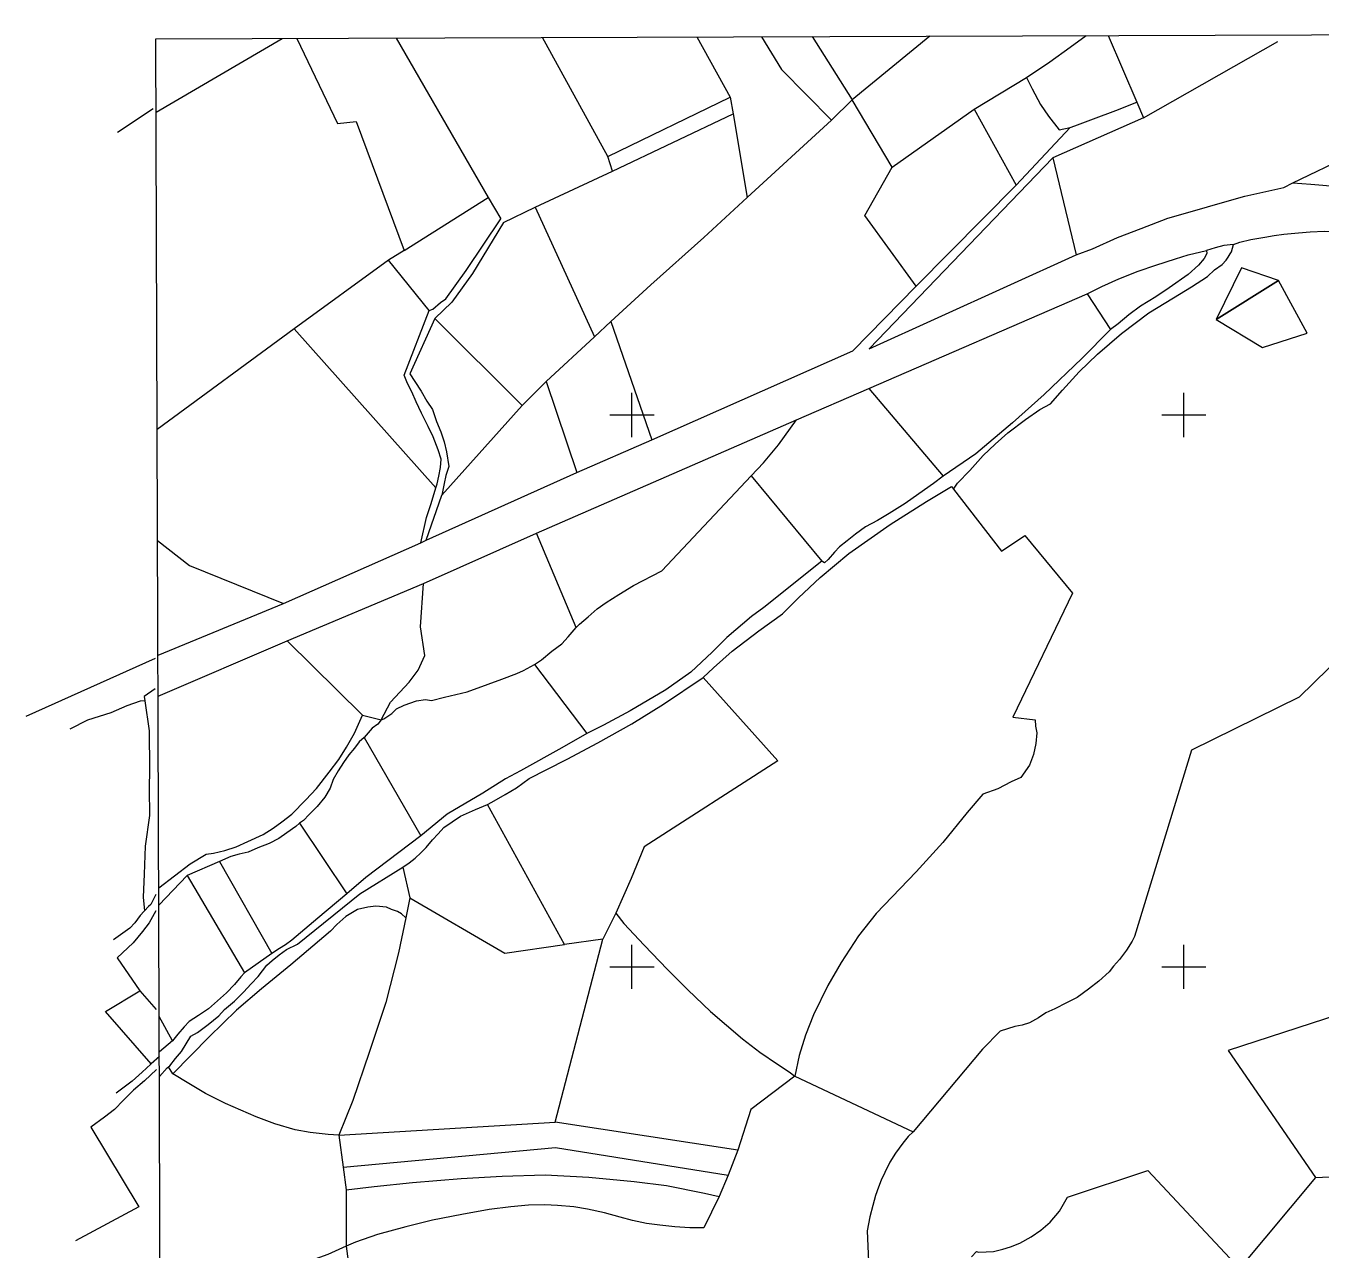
# Model space of a CAD drawing. Header units: millimetres. Extents: x 605783 to 631525, y 1302882 to 1327028.
# Drawn here: x 621466 to 622640, y 1325907 to 1327016 of the extents above; entities that cross this region are included whole.
import ezdxf

# ---------------------------------------------------------------- set-up
doc = ezdxf.new("R2010")
doc.units = ezdxf.units.MM
for name, color, linetype in [('2', 7, 'Continuous'), ('4', 7, 'Continuous'), ('42', 7, 'Continuous'), ('43', 7, 'Continuous')]:
    doc.layers.add(name, color=color, linetype=linetype)

# ---------------------------------------------------------------- blocks, each defined once
blk = doc.blocks.new('COORD')
at = {"layer": '42', "color": 2, "linetype": 'Continuous'}
for p, q in [((0, -2), (0, 2)), ((-2, 0), (2, 0))]:
    blk.add_line(p, q, dxfattribs=at)
blk = doc.blocks.new('COORD$')
at = {"layer": '42', "color": 2, "linetype": 'Continuous'}
blk.add_blockref('COORD', (0, 0), dxfattribs=at)

msp = doc.modelspace()

# ---------------------------------------------------------------- linework, layer by layer
at = {"layer": '2', "color": 1, "linetype": 'Continuous'}
for p, q in [((621584.19927, 1326937.7551), (621698.22227, 1327004.5531)), ((621801.72227, 1327004.9111), (621884.92327, 1326860.4931)), ((621993.36427, 1326897.6691), (621934.16827, 1327005.3681)), ((622073.97927, 1327005.8511), (622104.27127, 1326951.2211)), ((622178.61827, 1327006.2121), (622214.74227, 1326948.8751)), ((622285.16227, 1327006.5801), (622214.74227, 1326948.8751)), ((622446.56527, 1327007.1371), (622472.52027, 1326946.9171)), ((622478.69627, 1326932.5291), (622600.32127, 1327001.9071)), ((622325.32127, 1326940.5581), (622372.65327, 1326969.1541)), ((621549.22156, 1326919.4704), (621581.45956, 1326941.0944)), ((621993.36427, 1326897.6691), (622104.27127, 1326951.2211)), ((622104.27127, 1326951.2211), (622106.88927, 1326936.2161)), ((622214.74227, 1326948.8751), (622196.01527, 1326930.5501)), ((622250.86227, 1326887.9621), (622214.74227, 1326948.8751)), ((622250.86227, 1326887.9621), (622325.32127, 1326940.5581)), ((622325.32127, 1326940.5581), (622363.44727, 1326871.6311)), ((622472.52027, 1326946.9171), (622478.69627, 1326932.5291)), ((621997.51127, 1326884.3081), (622106.88927, 1326936.2161)), ((622106.88927, 1326936.2161), (622119.59527, 1326860.4321)), ((622196.01527, 1326930.5501), (622119.59527, 1326860.4321)), ((622478.69627, 1326932.5291), (622396.41727, 1326896.3621)), ((622363.44727, 1326871.6311), (622412.25327, 1326923.9771)), ((622613.87327, 1326873.7751), (622693.87327, 1326912.2411)), ((621997.51127, 1326884.3081), (621993.36427, 1326897.6691)), ((622396.41727, 1326896.3621), (622417.59227, 1326808.3381)), ((621927.56227, 1326851.7621), (621997.51127, 1326884.3081)), ((622272.60827, 1326780.1161), (622363.44727, 1326871.6311)), ((622229.89227, 1326687.3381), (622427.76327, 1326773.0941)), ((622427.76327, 1326773.0941), (622448.83427, 1326740.7371)), ((621709.16627, 1326741.3371), (621585.17527, 1326650.1241)), ((621996.05227, 1326747.9951), (621981.40327, 1326734.0961)), ((621996.05227, 1326747.9951), (622033.29127, 1326640.7051)), ((621937.58827, 1326693.7931), (621965.25827, 1326611.3251)), ((622164.40227, 1326659.0891), (622229.89227, 1326687.3381)), ((622229.89227, 1326687.3381), (622297.06527, 1326607.7751)), ((621928.63427, 1326556.3761), (622164.40227, 1326659.0891)), ((621965.25827, 1326611.3251), (622033.29127, 1326640.7051)), ((621828.67427, 1326550.0281), (621965.25827, 1326611.3251)), ((622123.21927, 1326608.1011), (622187.26827, 1326530.8231)), ((621826.26027, 1326510.7841), (621928.63427, 1326556.3761)), ((621964.67427, 1326470.9431), (621928.63427, 1326556.3761)), ((621699.46827, 1326492.6321), (621823.96727, 1326547.3851)), ((621702.91427, 1326458.8201), (621826.26027, 1326510.7841)), ((621585.86927, 1326445.8301), (621699.46827, 1326492.6321)), ((621585.99527, 1326408.4751), (621702.91427, 1326458.8201)), ((621771.26727, 1326391.2621), (621702.91427, 1326458.8201)), ((621583.15256, 1326442.7184), (621466.18556, 1326390.0064)), ((621926.97627, 1326437.2161), (621974.29027, 1326374.7921)), ((621583.24556, 1326415.2464), (621573.21856, 1326408.3304)), ((621771.26727, 1326391.2621), (621788.14327, 1326387.1101)), ((621772.59927, 1326371.1821), (621823.94527, 1326281.9961)), ((621954.21627, 1326183.6201), (621884.48727, 1326310.5251)), ((621714.18727, 1326293.6031), (621756.80727, 1326229.5401)), ((621641.43727, 1326258.9121), (621612.18827, 1326246.1031)), ((621641.43727, 1326258.9121), (621689.04327, 1326175.4281)), ((621807.59627, 1326253.5701), (621814.03227, 1326225.7561)), ((621612.18827, 1326246.1031), (621586.63727, 1326219.3001)), ((621612.18827, 1326246.1031), (621664.12427, 1326157.8871)), ((621583.87956, 1326228.7304), (621579.26256, 1326219.9094)), ((621814.03227, 1326225.7561), (621810.54527, 1326207.7341)), ((622000.78627, 1326212.0931), (621988.77327, 1326188.5251)), ((621945.56627, 1326022.6981), (621988.77327, 1326188.5251)), ((621988.77327, 1326188.5251), (621954.21627, 1326183.6201)), ((621548.86756, 1326171.4384), (621569.52356, 1326141.5094)), ((621689.04327, 1326175.4281), (621664.12427, 1326157.8871)), ((621538.32056, 1326122.8314), (621569.52356, 1326141.5094)), ((621569.52356, 1326141.5094), (621584.23256, 1326124.8004)), ((621579.65556, 1326075.4584), (621538.32056, 1326122.8314)), ((621598.94227, 1326096.4191), (621586.98027, 1326118.2991)), ((621598.94227, 1326096.4191), (621587.08927, 1326086.1911)), ((621587.16356, 1326082.2244), (621579.65556, 1326075.4584)), ((621587.16427, 1326064.0791), (621594.12927, 1326071.7391)), ((621599.41327, 1326066.2731), (621595.39427, 1326072.6991)), ((622162.85027, 1326064.3971), (622269.98927, 1326013.6641)), ((621524.99856, 1326018.1224), (621568.57856, 1325945.8224)), ((621749.71327, 1326010.8721), (621945.56627, 1326022.6981)), ((622111.20127, 1325997.0741), (621945.56627, 1326022.6981)), ((621749.71327, 1326010.8721), (621753.55527, 1325981.7591)), ((622111.20127, 1325997.0741), (622102.36527, 1325974.5051)), ((621753.55527, 1325981.7591), (621756.28227, 1325961.2901)), ((622102.36527, 1325974.5051), (622094.17627, 1325955.3631)), ((622634.43627, 1325972.5371), (622565.72227, 1325890.0561)), ((622634.43627, 1325972.5371), (622711.40327, 1325976.3341)), ((621756.28227, 1325961.2901), (621756.36927, 1325910.0901)), ((621568.57856, 1325945.8224), (621511.13556, 1325915.1854)), ((621756.36927, 1325910.0901), (621761.57327, 1325870.0441))]:
    msp.add_line(p, q, dxfattribs=at)
for points in [[(621711.68127, 1327004.6001), (621748.50227, 1326927.3841), (621765.27027, 1326929.2031), (621808.82827, 1326812.4791)], [(622132.52327, 1327006.0531), (622150.83027, 1326976.3911), (622196.01527, 1326930.5501)], [(622372.65327, 1326969.1541), (622393.77927, 1326983.2751), (622412.36327, 1326996.6461), (622426.62727, 1327007.0691)], [(622372.65327, 1326969.1541), (622377.82627, 1326958.8371), (622385.52727, 1326944.6951), (622392.60327, 1326933.9871), (622402.34127, 1326921.6141), (622412.25327, 1326923.9771)], [(622412.25327, 1326923.9771), (622416.44927, 1326925.4801), (622433.48627, 1326931.7451), (622453.70127, 1326939.1371), (622472.52027, 1326946.9171)], [(622396.41727, 1326896.3621), (622230.13627, 1326723.2901), (622417.59227, 1326808.3381)], [(622272.60827, 1326780.1161), (622226.21127, 1326844.0041), (622250.86227, 1326887.9621)], [(622417.59227, 1326808.3381), (622432.59427, 1326813.8511), (622455.10527, 1326824.1531), (622476.59227, 1326832.4281), (622500.62327, 1326841.5791), (622523.24827, 1326848.0691), (622550.32227, 1326855.9341), (622570.53127, 1326861.5471), (622605.98627, 1326869.3691), (622613.87327, 1326873.7751)], [(622613.87327, 1326873.7751), (622630.37827, 1326872.5471), (622655.26027, 1326870.3871), (622677.09127, 1326866.9721), (622703.11227, 1326863.6621), (622725.95627, 1326859.3521)], [(622119.59527, 1326860.4321), (622080.49227, 1326824.0431), (622032.22427, 1326781.2231), (621996.05227, 1326747.9951), (621996.05227, 1326747.9951)], [(622560.15427, 1326817.9521), (622566.07827, 1326820.0261), (622575.99027, 1326822.2621), (622588.57027, 1326824.6121), (622596.95527, 1326825.9661), (622605.72227, 1326827.1921), (622619.06027, 1326828.5211), (622629.72927, 1326829.2281), (622642.55727, 1326829.9251), (622654.49227, 1326829.4821), (622667.69627, 1326828.5251), (622685.21327, 1326826.4021), (622728.75027, 1326820.3351)], [(622306.52827, 1326596.1331), (622310.05327, 1326601.4891), (622321.29027, 1326613.1121), (622333.53227, 1326626.7751), (622344.26927, 1326636.9981), (622355.76727, 1326647.2241), (622371.70027, 1326659.3811), (622384.85727, 1326668.3461), (622394.47927, 1326673.6061), (622405.45827, 1326685.8641), (622420.47727, 1326702.4641), (622436.89627, 1326718.4351), (622458.88727, 1326737.2321), (622483.67127, 1326756.0431), (622505.81927, 1326769.6301), (622522.27227, 1326779.5011), (622536.69727, 1326788.8541), (622543.14027, 1326794.7341), (622549.84227, 1326799.8521), (622553.50327, 1326803.6841), (622555.52027, 1326806.4901), (622557.28227, 1326809.2951), (622558.41327, 1326811.3341), (622560.15427, 1326817.9521)], [(622427.76327, 1326773.0941), (622440.99227, 1326779.7601), (622456.50727, 1326786.7951), (622473.92727, 1326793.8201), (622489.81827, 1326799.2011), (622507.61527, 1326804.8271), (622519.18327, 1326808.5791), (622535.92927, 1326812.4881)], [(622535.92927, 1326812.4881), (622536.07227, 1326809.5651), (622533.55727, 1326805.2311), (622528.63927, 1326798.9791), (622519.03527, 1326790.5411), (622502.08627, 1326778.5061), (622489.81327, 1326770.4351), (622475.89227, 1326761.8481), (622465.52227, 1326754.1691), (622455.66327, 1326745.8561), (622448.83427, 1326740.7371)], [(622560.15427, 1326817.9521), (622551.52427, 1326816.8901), (622543.53527, 1326814.8151), (622535.92927, 1326812.4881)], [(622033.29127, 1326640.7051), (622215.27327, 1326721.4611), (622272.60827, 1326780.1161)], [(622448.83427, 1326740.7371), (622422.94827, 1326714.5501), (622388.59027, 1326681.9631), (622359.90727, 1326656.2691), (622326.92027, 1326628.2651), (622297.06527, 1326607.7751)], [(622736.46227, 1326692.7421), (622672.46427, 1326459.3071), (622619.72327, 1326407.6161), (622522.16827, 1326359.7121), (622470.44327, 1326190.7531), (622468.39727, 1326186.4441), (622463.29227, 1326178.4661), (622457.04227, 1326170.1131), (622451.56127, 1326163.7891), (622447.60827, 1326158.7281), (622438.31127, 1326150.3901), (622429.01727, 1326143.1971), (622418.70627, 1326135.5001), (622409.04027, 1326130.7221), (622398.35527, 1326125.3141), (622390.21627, 1326121.6711), (622383.47227, 1326117.2591), (622375.45627, 1326112.4721), (622368.84627, 1326110.6011), (622362.11227, 1326109.2381), (622348.89227, 1326105.1131), (622332.71127, 1326088.6801), (622269.98927, 1326013.6641)], [(622123.21927, 1326608.1011), (622134.30627, 1326620.1131), (622147.94727, 1326636.4321), (622164.40227, 1326659.0891)], [(621964.67427, 1326470.9431), (621967.60427, 1326473.8501), (621975.62627, 1326480.5421), (621983.64927, 1326487.6161), (621991.79627, 1326493.5451), (622003.24827, 1326500.7281), (622016.73527, 1326508.7901), (622042.30327, 1326522.1251), (622123.21927, 1326608.1011)], [(622297.06527, 1326607.7751), (622288.33927, 1326601.2481), (622275.18527, 1326591.7751), (622262.91627, 1326583.0691), (622248.36227, 1326574.0971), (622237.85727, 1326567.8151), (622226.71427, 1326562.0381), (622217.73427, 1326555.5091), (622210.27727, 1326549.2431), (622203.32227, 1326543.9961), (622198.77827, 1326539.0161), (622192.97327, 1326532.5051), (622189.81627, 1326529.4381), (622187.26827, 1326530.8231)], [(622079.91727, 1326425.5431), (622089.13927, 1326434.1061), (622106.19727, 1326449.3191), (622130.34927, 1326467.8721), (622151.72527, 1326483.1071), (622165.99327, 1326497.6691), (622185.82627, 1326516.2001), (622211.86527, 1326537.8141), (622249.30727, 1326564.1891), (622282.08127, 1326584.9491), (622304.86427, 1326598.4121), (622306.52827, 1326596.1331)], [(622306.52827, 1326596.1331), (622350.17827, 1326539.8561), (622371.17727, 1326554.2311), (622414.43727, 1326501.9211), (622360.22927, 1326389.6371), (622380.41227, 1326386.9921), (622380.90227, 1326381.4001), (622382.02527, 1326375.4231), (622381.23127, 1326365.6441), (622379.16727, 1326355.7451), (622375.32627, 1326345.9831), (622367.67127, 1326334.9691), (622358.89527, 1326330.8211), (622346.81227, 1326324.6581), (622333.20827, 1326319.7731), (622319.05827, 1326303.0761), (622296.87427, 1326275.8751), (622272.78727, 1326249.3191), (622236.47327, 1326211.6461), (622220.40627, 1326191.2741), (622204.83627, 1326167.3421), (622192.57727, 1326146.3161), (622179.79227, 1326119.7021), (622172.36727, 1326101.4451), (622166.72027, 1326082.9261), (622162.85027, 1326064.3971)], [(621585.51727, 1326549.5011), (621614.49827, 1326526.8621), (621699.46827, 1326492.6321)], [(622187.26827, 1326530.8231), (622134.67427, 1326488.9911), (622123.67227, 1326480.8001), (622101.17527, 1326461.7461), (622088.04127, 1326448.5881), (622068.58727, 1326430.3131), (622045.81827, 1326414.4351), (622013.54227, 1326395.3311), (621989.61427, 1326382.2431), (621974.29027, 1326374.7921)], [(621788.14327, 1326387.1101), (621796.57727, 1326403.2011), (621813.39827, 1326421.4101), (621821.68727, 1326432.1661), (621827.57227, 1326445.3491), (621823.59227, 1326471.2861), (621826.26027, 1326510.7841)], [(621926.97627, 1326437.2161), (621933.21227, 1326441.3761), (621942.76227, 1326449.2041), (621951.80027, 1326456.1451), (621957.53527, 1326462.3411), (621964.67427, 1326470.9431)], [(621788.14327, 1326387.1101), (621790.55927, 1326387.9871), (621797.68627, 1326392.7781), (621801.89027, 1326396.9491), (621808.75927, 1326400.4711), (621820.20027, 1326404.2241), (621828.07727, 1326405.4541), (621833.53527, 1326404.7901), (621845.35427, 1326407.6521), (621865.94227, 1326412.6281), (621885.01327, 1326419.5181), (621897.21827, 1326424.0291), (621910.95027, 1326429.1671), (621917.05427, 1326431.9311), (621926.97627, 1326437.2161)], [(621884.48727, 1326310.5251), (621888.28527, 1326312.5791), (621900.43827, 1326319.3781), (621910.68927, 1326325.6591), (621922.19927, 1326333.9791), (621938.02727, 1326342.1961), (621956.64327, 1326351.4431), (621984.37027, 1326366.3301), (622015.00527, 1326383.6471), (622043.73427, 1326401.2081), (622079.91727, 1326425.5431)], [(622079.91727, 1326425.5431), (622147.39727, 1326349.9471), (622026.25227, 1326272.1821), (622014.60227, 1326243.4031), (622000.78627, 1326212.0931)], [(621574.05756, 1326404.2704), (621569.73356, 1326404.1884), (621557.60056, 1326399.8834), (621543.21556, 1326393.4974), (621521.96856, 1326386.7274), (621506.08656, 1326378.7844)], [(621573.21856, 1326408.3304), (621574.05756, 1326404.2704), (621577.87056, 1326377.0804), (621578.25956, 1326342.4384), (621577.82756, 1326324.5954), (621578.27656, 1326300.4004), (621574.21456, 1326272.5534), (621573.41056, 1326247.3154), (621572.52656, 1326226.4064), (621573.52156, 1326213.9414)], [(621586.58427, 1326235.0531), (621614.88927, 1326256.5071), (621629.39427, 1326265.4531), (621636.00127, 1326266.4351), (621646.54927, 1326268.7951), (621656.71927, 1326272.1731), (621667.14727, 1326276.9471), (621681.00927, 1326283.2291), (621690.29827, 1326288.8981), (621698.19027, 1326294.8291), (621706.97427, 1326301.5171), (621719.71527, 1326314.5371), (621729.52727, 1326324.9051), (621741.00427, 1326339.7101), (621749.54927, 1326351.2271), (621756.69727, 1326362.3711), (621763.97627, 1326374.9111), (621771.26727, 1326391.2621)], [(621788.14327, 1326387.1101), (621784.95627, 1326383.3151), (621779.99127, 1326379.5291), (621772.59927, 1326371.1821)], [(621772.59927, 1326371.1821), (621768.01427, 1326367.1401), (621763.93327, 1326361.5711), (621758.83327, 1326355.4991), (621753.85827, 1326348.4101), (621749.13527, 1326340.8121), (621744.53727, 1326332.9581), (621741.71827, 1326325.0961), (621736.86627, 1326316.9901), (621729.98227, 1326308.6401), (621722.72027, 1326301.4361), (621717.75027, 1326295.8721), (621714.18727, 1326293.6031)], [(621974.29027, 1326374.7921), (621951.75927, 1326361.7111), (621914.28527, 1326341.0551), (621900.61127, 1326333.7391), (621880.23927, 1326320.6701), (621847.96227, 1326301.6931), (621823.94527, 1326281.9961)], [(621807.59627, 1326253.5701), (621813.54127, 1326257.6681), (621818.85327, 1326261.6361), (621823.90527, 1326266.4911), (621828.70227, 1326271.6001), (621834.50627, 1326278.3661), (621839.80827, 1326283.8581), (621844.85627, 1326289.6031), (621860.03827, 1326299.7221), (621873.46527, 1326305.7661), (621884.48727, 1326310.5251)], [(621714.18727, 1326293.6031), (621710.62127, 1326290.4451), (621702.60227, 1326284.7691), (621695.22027, 1326279.7251), (621686.44327, 1326275.0701), (621676.39827, 1326271.0561), (621667.49627, 1326267.1631), (621659.36327, 1326265.2991), (621651.73727, 1326263.3061), (621641.43727, 1326258.9121)], [(621823.94527, 1326281.9961), (621774.12227, 1326244.2451), (621756.80727, 1326229.5401)], [(621594.12927, 1326071.7391), (621596.65827, 1326073.6591), (621601.70127, 1326080.1661), (621607.12527, 1326086.5491), (621615.55627, 1326100.4451), (621621.75927, 1326103.9091), (621631.24227, 1326111.2021), (621640.85027, 1326118.8781), (621646.15227, 1326124.6241), (621655.25227, 1326132.2971), (621663.46227, 1326140.2191), (621670.40327, 1326147.8811), (621676.71527, 1326154.6491), (621684.40527, 1326164.7291), (621689.20627, 1326169.0751), (621695.65527, 1326174.0651), (621702.23127, 1326178.9291), (621712.10927, 1326183.8101), (621768.61827, 1326229.3471), (621807.59627, 1326253.5701)], [(621756.80727, 1326229.5401), (621730.64527, 1326207.2901), (621707.13627, 1326187.3421), (621701.44527, 1326183.1181), (621696.00327, 1326179.7861), (621689.04327, 1326175.4281)], [(621814.03227, 1326225.7561), (621900.09427, 1326175.7671), (621954.21627, 1326183.6201)], [(621579.26256, 1326219.9094), (621577.26156, 1326218.0884), (621569.78256, 1326209.7944), (621564.81856, 1326203.0764), (621560.32456, 1326198.4064), (621545.50756, 1326187.9354)], [(621583.92856, 1326214.2084), (621577.78956, 1326203.3214), (621571.83256, 1326195.3104), (621563.37356, 1326184.9604), (621548.86756, 1326171.4384)], [(621810.54527, 1326207.7341), (621806.49327, 1326211.4391), (621802.94427, 1326213.4901), (621797.49027, 1326215.2971), (621792.79827, 1326217.3531), (621783.15027, 1326218.4191), (621776.03627, 1326217.4391), (621766.63127, 1326215.2011), (621756.07127, 1326209.0301), (621747.92127, 1326201.8301), (621742.05927, 1326195.5081), (621706.27627, 1326165.0741), (621679.53927, 1326143.3591), (621656.99927, 1326124.1641), (621632.28527, 1326099.7711), (621599.41327, 1326066.2731)], [(621810.54527, 1326207.7341), (621803.71227, 1326176.1351), (621792.26327, 1326131.0921), (621777.25827, 1326085.6871), (621762.25927, 1326042.1871), (621749.71327, 1326010.8721)], [(622000.78627, 1326212.0931), (622007.99327, 1326202.5281), (622026.21527, 1326182.8691), (622047.35127, 1326161.0361), (622065.83127, 1326142.5201), (622086.46627, 1326122.7221), (622115.33927, 1326098.0541), (622131.17327, 1326086.0301), (622147.13827, 1326075.0221), (622157.78227, 1326068.1071), (622162.85027, 1326064.3971)], [(621664.12427, 1326157.8871), (621660.97027, 1326154.1851), (621655.04027, 1326147.4191), (621647.84527, 1326139.6291), (621639.75827, 1326132.4701), (621631.67127, 1326125.3111), (621622.43427, 1326119.2901), (621614.21027, 1326113.7821), (621609.66627, 1326108.9291), (621603.86227, 1326102.2901), (621598.94227, 1326096.4191)], [(622655.74227, 1326120.0541), (622555.44327, 1326087.5371), (622634.43627, 1325972.5371)], [(621579.65556, 1326075.4584), (621579.40656, 1326075.1984), (621571.39956, 1326067.9144), (621562.39456, 1326059.5914), (621548.09056, 1326048.8754)], [(621584.41756, 1326070.3064), (621573.58156, 1326060.0574), (621563.56356, 1326051.4604), (621554.56756, 1326042.6284), (621546.32956, 1326034.0654), (621537.30056, 1326027.0164), (621524.99856, 1326018.1224)], [(621749.71327, 1326010.8721), (621740.06327, 1326011.3021), (621723.81527, 1326013.2911), (621710.23627, 1326015.7751), (621691.83927, 1326020.9511), (621674.71727, 1326027.3911), (621646.94627, 1326039.3491), (621628.94327, 1326048.4621), (621613.86227, 1326057.6861), (621599.41327, 1326066.2731)], [(622162.85027, 1326064.3971), (622122.87727, 1326034.1111), (622111.20127, 1325997.0741)], [(622269.98927, 1326013.6641), (622265.53127, 1326009.4951), (622260.55927, 1326003.4221), (622254.05427, 1325994.5621), (622248.94727, 1325986.3301), (622244.47227, 1325976.8251), (622240.89427, 1325969.9831), (622238.71527, 1325963.7691), (622236.02327, 1325956.1601), (622233.45427, 1325947.0261), (622230.88127, 1325936.7481), (622228.42727, 1325924.1831), (622231.50327, 1325854.5471)], [(621753.55527, 1325981.7591), (621946.12527, 1325999.5731), (622102.36527, 1325974.5051)], [(622322.95627, 1325900.5761), (622327.54427, 1325905.5071), (622329.31927, 1325904.7361), (622336.30427, 1325904.9541), (622342.78227, 1325905.4291), (622351.29727, 1325907.5451), (622358.16127, 1325909.5431), (622366.55327, 1325913.0571), (622376.85727, 1325918.5941), (622385.76727, 1325924.7731), (622394.17227, 1325932.0991), (622402.58427, 1325941.8381), (622409.86427, 1325954.6321), (622482.57927, 1325978.7791), (622565.72227, 1325890.0561)], [(621756.28227, 1325961.2901), (621781.81627, 1325964.3351), (621816.49627, 1325967.9691), (621860.44527, 1325971.5541), (621897.78627, 1325973.6501), (621936.64827, 1325974.7211), (621976.13527, 1325972.8661), (622017.13927, 1325968.8451), (622046.58827, 1325965.1361), (622080.85127, 1325958.1001), (622094.17627, 1325955.3631)], [(622094.17627, 1325955.3631), (622080.36927, 1325926.8491), (622067.67027, 1325926.9141), (622054.08627, 1325927.8731), (622040.50327, 1325929.3411), (622028.31727, 1325930.8011), (622015.88027, 1325933.4051), (622004.71527, 1325936.3851), (621990.50627, 1325940.3961), (621975.02427, 1325943.7791), (621962.45927, 1325945.8761), (621947.86027, 1325947.0941), (621936.30527, 1325947.5351), (621921.44727, 1325947.2301), (621905.56927, 1325945.7871), (621886.00527, 1325943.4731), (621861.10127, 1325939.0271), (621834.41727, 1325933.8281), (621810.52427, 1325927.8531), (621784.72227, 1325920.7441), (621764.89027, 1325913.9851), (621756.36927, 1325910.0901)], [(621756.36927, 1325910.0901), (621739.58327, 1325902.8081), (621716.95327, 1325894.5391), (621690.13027, 1325885.7841), (621652.63127, 1325874.0341), (621587.85327, 1325861.0271)]]:
    msp.add_lwpolyline(points, dxfattribs=at)
at = {"layer": '4', "color": 1, "linetype": 'Continuous'}
for p, q in [((621808.82827, 1326812.4791), (621884.92327, 1326860.4931)), ((621884.92327, 1326860.4931), (621896.54227, 1326841.1221)), ((621898.94427, 1326837.6801), (621927.56227, 1326851.7621)), ((621927.56227, 1326851.7621), (621981.40327, 1326734.0961)), ((621808.82827, 1326812.4791), (621794.70427, 1326803.6581)), ((621794.70427, 1326803.6581), (621709.16627, 1326741.3371)), ((621831.63627, 1326758.1141), (621794.70427, 1326803.6581)), ((621837.46327, 1326597.3711), (621709.16627, 1326741.3371)), ((621915.67627, 1326672.0541), (621836.81927, 1326750.7181)), ((621981.40327, 1326734.0961), (621937.58827, 1326693.7931)), ((621937.58827, 1326693.7931), (621915.67627, 1326672.0541)), ((621843.02827, 1326590.6091), (621915.67627, 1326672.0541)), ((621828.67427, 1326550.0281), (621843.02827, 1326590.6091)), ((621823.96727, 1326547.3851), (621828.67427, 1326550.0281))]:
    msp.add_line(p, q, dxfattribs=at)
for points in [[(621831.63627, 1326758.1141), (621834.81427, 1326759.1141), (621841.94627, 1326765.4291), (621846.78227, 1326768.7081), (621865.15127, 1326794.2761), (621896.54227, 1326841.1221)], [(621898.94427, 1326837.6801), (621870.85727, 1326791.5791), (621852.10527, 1326765.6311), (621836.81927, 1326750.7181)], [(621837.46327, 1326597.3711), (621838.87127, 1326600.9211), (621840.29127, 1326608.0281), (621841.71327, 1326615.6441), (621842.37327, 1326623.3901), (621839.73327, 1326631.6621), (621835.07327, 1326643.5011), (621830.65927, 1326652.9251), (621824.60327, 1326664.8981), (621819.81127, 1326675.2141), (621815.77727, 1326684.3821), (621811.86527, 1326692.0241), (621808.96927, 1326699.5351), (621831.63627, 1326758.1141)], [(621836.81927, 1326750.7181), (621814.05227, 1326700.6521), (621818.47427, 1326693.6421), (621824.28727, 1326684.9731), (621829.46427, 1326675.7991), (621834.64627, 1326668.2771), (621838.29327, 1326657.4591), (621842.07227, 1326648.0391), (621845.09027, 1326639.0031), (621847.22027, 1326629.9721), (621849.46327, 1326616.7481), (621846.51527, 1326608.3781), (621845.22127, 1326601.1431), (621843.02827, 1326590.6091)], [(621823.96727, 1326547.3851), (621829.24827, 1326570.4801), (621833.35427, 1326583.2901), (621837.46327, 1326597.3711)]]:
    msp.add_lwpolyline(points, dxfattribs=at)
at = {"layer": '43', "color": 1, "linetype": 'Continuous'}
msp.add_lwpolyline([(621583.97427, 1327004.1591), (624986.55727, 1327015.9081), (624994.63627, 1324712.0361), (621591.79227, 1324700.3071), (621583.97427, 1327004.1591)], dxfattribs=at)

# ---------------------------------------------------------------- block references
at = {"layer": '42', "color": 1, "linetype": 'Continuous', "xscale": 10, "yscale": 10}
for p in [(622015.28227, 1326663.3861), (622515.28227, 1326663.3861), (622015.28227, 1326163.3861), (622515.28227, 1326163.3861)]:
    msp.add_blockref('COORD$', p, dxfattribs=at)

# ---------------------------------------------------------------- meshes
at = {"layer": '2', "color": 1, "linetype": 'Continuous'}
mesh = msp.add_polyface(dxfattribs=at)
corners = [(622600.88627, 1326785.1641), (622544.64327, 1326749.7531), (622586.59427, 1326724.6371), (622627.01827, 1326737.5151), (622567.52627, 1326796.7701)]
mesh.append_faces([[corners[k] for k in face] for face in [(0, 1, 2, 3), (1, 0, 4)]], dxfattribs={"vtx0": -1, "color": 1})

doc.saveas('drawing.dxf')
